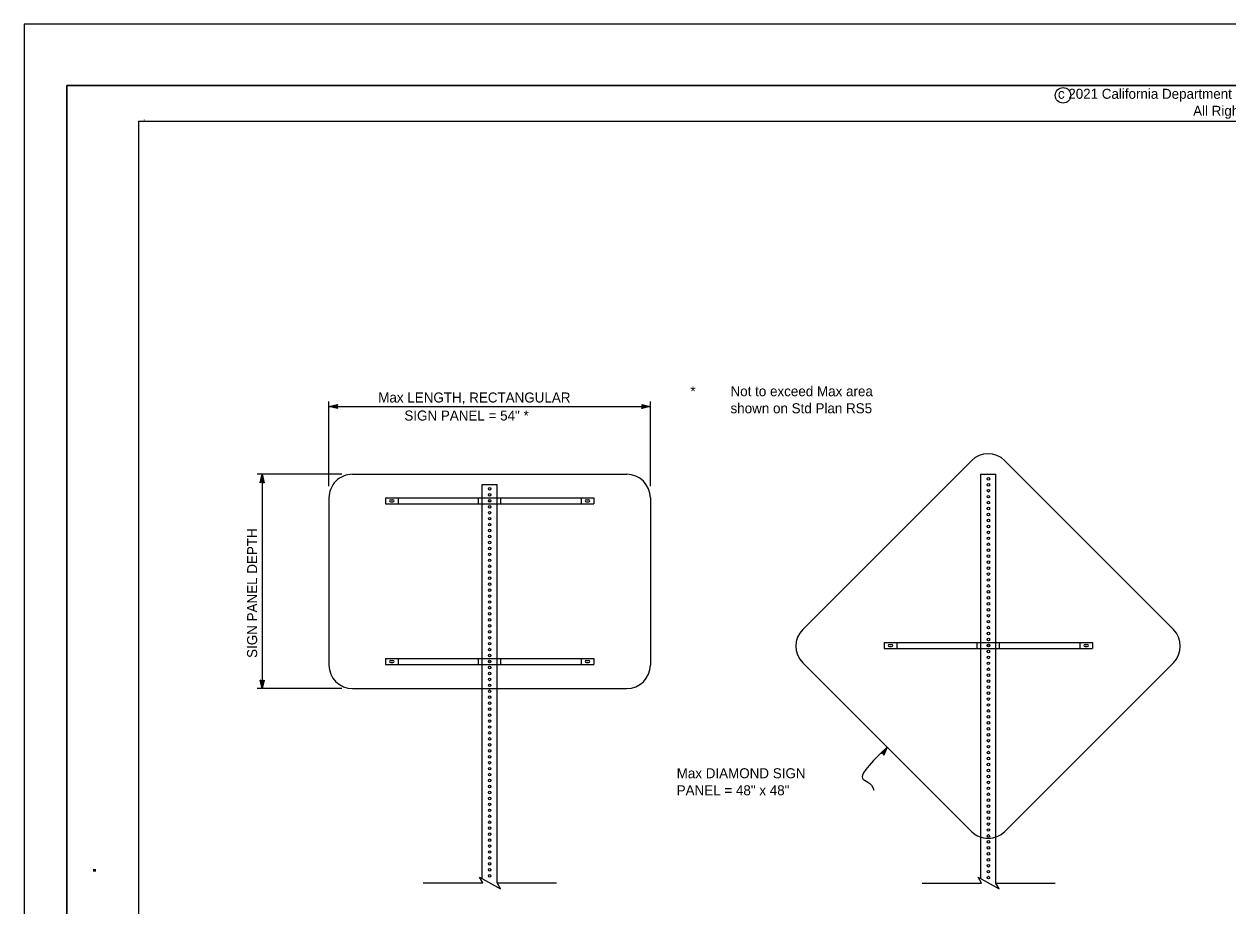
# Model space of a CAD drawing. Extents: x -893 to 867, y -474 to 712.
# Drawn here: x -893 to -51, y 95 to 712 of the extents above; entities that cross this region are included whole.
import ezdxf

# ---------------------------------------------------------------- set-up
doc = ezdxf.new("R2010")
doc.units = 0
for name, color, linetype in [('10 Sheet Format', 7, 'Continuous'), ('border_PLOTTING-ELEMENTS', 7, 'Continuous'), ('border_rw_22x34_Cut_Lines', 7, 'Continuous'), ('border_SHEET', 7, 'Continuous'), ('border_WITHIN-BORDER-anno', 7, 'Continuous'), ('str_Border-Plot-Shape-A', 7, 'Continuous'), ('str_Border-Title-Block-A', 7, 'Continuous'), ('str_Dimensions-A', 7, 'Continuous'), ('str_Misc-Steel-A', 7, 'Continuous'), ('str_Misc-Steel-B', 7, 'Continuous'), ('str_Misc-Steel-C', 7, 'Continuous'), ('str_Text-A', 7, 'Continuous')]:
    doc.layers.add(name, color=color, linetype=linetype)

msp = doc.modelspace()

# ---------------------------------------------------------------- linework, layer by layer
at = {"layer": '10 Sheet Format'}
for p, q in [((-863.45, 668.96), (836.47, 668.96)), ((-813.45, 643.96), (811.47, 643.96)), ((-813.45, 643.96), (-813.45, -405.99)), ((-809.33, 644.85), (-809.33, 644.81))]:
    msp.add_line(p, q, dxfattribs=at)
msp.add_circle((-166.12, 662.07), 5.42, dxfattribs=at)
at = {"layer": 'border_PLOTTING-ELEMENTS'}
for points in [[(-893.45, -474.04), (866.55, -474.04), (866.55, 711.96), (-893.45, 711.96)], [(-863.45, -431.04), (836.55, -431.04), (836.55, 668.96), (-863.45, 668.96)]]:
    msp.add_lwpolyline(points, close=True, dxfattribs=at)
at = {"layer": 'border_rw_22x34_Cut_Lines'}
for q in [(836.55, 668.96), (-863.45, -431.04)]:
    msp.add_line((-863.45, 668.96), q, dxfattribs=at)
at = {"layer": 'border_SHEET'}
for q in [(811.55, 643.96), (-813.45, -406.04)]:
    msp.add_line((-813.45, 643.96), q, dxfattribs=at)
at = {"layer": 'str_Border-Plot-Shape-A'}
msp.add_lwpolyline([(-863.45, -430.99), (836.47, -430.99), (836.47, 668.96), (-863.45, 668.96)], close=True, dxfattribs=at)
at = {"layer": 'str_Border-Title-Block-A'}
for p, q in [((-863.45, -430.99), (-863.45, 668.96)), ((-863.45, 668.96), (836.47, 668.96))]:
    msp.add_line(p, q, dxfattribs=at)
at = {"layer": 'str_Dimensions-A'}
for p, q in [((-680.02, 388.57), (-680.02, 447.78)), ((-680.02, 388.57), (-680.02, 447.78)), ((-455.03, 388.57), (-455.03, 447.78)), ((-455.03, 388.57), (-455.03, 447.78)), ((-671.02, 396.83), (-730.3, 396.83)), ((-671.02, 396.83), (-730.3, 396.83)), ((-671.02, 246.83), (-730.3, 246.83)), ((-671.02, 246.83), (-730.3, 246.83))]:
    msp.add_line(p, q, dxfattribs=at)
at = {"layer": 'str_Misc-Steel-A'}
for p, q in [((-640.44, 380.36), (-494.61, 380.36)), ((-640.44, 380.36), (-640.44, 376.19)), ((-640.44, 380.36), (-494.61, 380.36)), ((-640.44, 380.36), (-640.44, 376.19)), ((-631.59, 380.36), (-631.59, 376.19)), ((-631.59, 380.36), (-631.59, 376.19)), ((-575.34, 376.19), (-575.34, 380.36)), ((-575.34, 376.19), (-575.34, 380.36)), ((-559.71, 376.19), (-559.71, 380.36)), ((-559.71, 376.19), (-559.71, 380.36)), ((-503.47, 380.36), (-503.47, 376.19)), ((-503.47, 380.36), (-503.47, 376.19)), ((-494.61, 380.36), (-494.61, 376.19)), ((-494.61, 380.36), (-494.61, 376.19)), ((-640.44, 376.19), (-494.61, 376.19)), ((-640.44, 376.19), (-494.61, 376.19)), ((-636.79, 379.06), (-635.23, 379.06)), ((-636.79, 379.06), (-635.23, 379.06)), ((-636.79, 377.49), (-635.23, 377.49)), ((-636.79, 377.49), (-635.23, 377.49)), ((-499.82, 379.05), (-498.26, 379.05)), ((-499.82, 379.05), (-498.26, 379.05)), ((-499.82, 377.49), (-498.26, 377.49)), ((-499.82, 377.49), (-498.26, 377.49)), ((-291.3, 279.1), (-145.47, 279.1)), ((-291.3, 279.1), (-291.3, 274.93)), ((-291.3, 279.1), (-145.47, 279.1)), ((-291.3, 279.1), (-291.3, 274.93)), ((-282.44, 279.1), (-282.44, 274.93)), ((-282.44, 279.1), (-282.44, 274.93)), ((-226.2, 274.93), (-226.2, 279.1)), ((-226.2, 274.93), (-226.2, 279.1)), ((-210.57, 274.93), (-210.57, 279.1)), ((-210.57, 274.93), (-210.57, 279.1)), ((-154.32, 279.1), (-154.32, 274.93)), ((-154.32, 279.1), (-154.32, 274.93)), ((-145.47, 279.1), (-145.47, 274.93)), ((-145.47, 279.1), (-145.47, 274.93)), ((-291.3, 274.93), (-145.47, 274.93)), ((-291.3, 274.93), (-145.47, 274.93)), ((-287.65, 277.79), (-286.09, 277.79)), ((-287.65, 277.79), (-286.09, 277.79)), ((-287.65, 276.23), (-286.09, 276.23)), ((-287.65, 276.23), (-286.09, 276.23)), ((-150.68, 277.79), (-149.12, 277.79)), ((-150.68, 277.79), (-149.12, 277.79)), ((-150.68, 276.23), (-149.12, 276.23)), ((-150.68, 276.23), (-149.12, 276.23)), ((-640.44, 267.86), (-494.61, 267.86)), ((-640.44, 267.86), (-640.44, 263.7)), ((-640.44, 267.86), (-494.61, 267.86)), ((-640.44, 267.86), (-640.44, 263.7)), ((-640.44, 263.7), (-494.61, 263.7)), ((-640.44, 263.7), (-494.61, 263.7)), ((-636.79, 266.56), (-635.23, 266.56)), ((-636.79, 266.56), (-635.23, 266.56)), ((-636.79, 265), (-635.23, 265)), ((-636.79, 265), (-635.23, 265)), ((-631.59, 267.86), (-631.59, 263.7)), ((-631.59, 267.86), (-631.59, 263.7)), ((-575.34, 263.7), (-575.34, 267.86)), ((-575.34, 263.7), (-575.34, 267.86)), ((-559.71, 263.7), (-559.71, 267.86)), ((-559.71, 263.7), (-559.71, 267.86)), ((-503.47, 267.86), (-503.47, 263.7)), ((-503.47, 267.86), (-503.47, 263.7)), ((-499.82, 266.56), (-498.26, 266.56)), ((-499.82, 266.56), (-498.26, 266.56)), ((-499.82, 265), (-498.26, 265)), ((-499.82, 265), (-498.26, 265)), ((-494.61, 267.86), (-494.61, 263.7)), ((-494.61, 267.86), (-494.61, 263.7))]:
    msp.add_line(p, q, dxfattribs=at)
for centre in [(-567.53, 378.27), (-567.53, 378.27), (-218.38, 277.01), (-218.38, 277.01), (-567.53, 265.78), (-567.53, 265.78)]:
    msp.add_circle(centre, 0.781, dxfattribs=at)
for centre, start, end in [((-636.79, 378.27), 89.99968, 269.99968), ((-636.79, 378.27), 89.99968, 269.99968), ((-635.23, 378.27), 270.00032, 90.00032), ((-635.23, 378.27), 270.00032, 90.00032), ((-499.82, 378.27), 89.99968, 269.99968), ((-499.82, 378.27), 89.99968, 269.99968), ((-498.26, 378.27), 270.00032, 90.00032), ((-498.26, 378.27), 270.00032, 90.00032), ((-287.65, 277.01), 89.99968, 269.99968), ((-287.65, 277.01), 89.99968, 269.99968), ((-286.09, 277.01), 270.00032, 90.00032), ((-286.09, 277.01), 270.00032, 90.00032), ((-150.68, 277.01), 89.99968, 269.99968), ((-150.68, 277.01), 89.99968, 269.99968), ((-149.12, 277.01), 270.00032, 90.00032), ((-149.12, 277.01), 270.00032, 90.00032), ((-636.79, 265.78), 89.99968, 269.99968), ((-636.79, 265.78), 89.99968, 269.99968), ((-635.23, 265.78), 270.00032, 90.00032), ((-635.23, 265.78), 270.00032, 90.00032), ((-499.82, 265.78), 89.99968, 269.99968), ((-499.82, 265.78), 89.99968, 269.99968), ((-498.26, 265.78), 270.00032, 90.00032), ((-498.26, 265.78), 270.00032, 90.00032)]:
    msp.add_arc(centre, 0.781, start, end, dxfattribs=at)
at = {"layer": 'str_Misc-Steel-B'}
for p, q in [((-223.59, 396.82), (-213.18, 396.82)), ((-223.59, 142.82), (-223.59, 396.82)), ((-223.59, 396.82), (-213.18, 396.82)), ((-223.59, 142.82), (-223.59, 396.82)), ((-213.18, 142.95), (-213.18, 396.82)), ((-213.18, 142.95), (-213.18, 396.82)), ((-572.73, 389.75), (-562.32, 389.75)), ((-572.73, 246.83), (-572.73, 389.75)), ((-572.73, 389.75), (-562.32, 389.75)), ((-572.73, 246.83), (-572.73, 389.75)), ((-562.32, 246.83), (-562.32, 389.75)), ((-562.32, 246.83), (-562.32, 389.75)), ((-572.74, 113.86), (-572.73, 246.83)), ((-572.74, 113.86), (-572.73, 246.83)), ((-562.32, 110.77), (-562.32, 246.83)), ((-562.32, 110.77), (-562.32, 246.83)), ((-223.59, 113.84), (-223.59, 142.82)), ((-213.18, 110.75), (-213.18, 142.95))]:
    msp.add_line(p, q, dxfattribs=at)
for centre in [(-218.38, 393.67), (-218.38, 393.67), (-218.38, 389.51), (-218.38, 389.51), (-567.53, 386.61), (-567.53, 386.61), (-567.53, 382.44), (-567.53, 382.44), (-218.38, 385.34), (-218.38, 385.34), (-218.38, 381.18), (-218.38, 381.18), (-567.53, 378.27), (-567.53, 378.27), (-567.53, 374.11), (-567.53, 374.11), (-567.53, 369.94), (-567.53, 369.94), (-218.38, 377.01), (-218.38, 377.01), (-218.38, 372.84), (-218.38, 372.84), (-567.53, 365.77), (-567.53, 365.77), (-567.53, 361.61), (-567.53, 361.61), (-218.38, 368.68), (-218.38, 368.68), (-218.38, 364.51), (-218.38, 364.51), (-567.53, 357.44), (-567.53, 357.44), (-567.53, 353.27), (-567.53, 353.27), (-218.38, 356.18), (-218.38, 356.18), (-218.38, 360.34), (-218.38, 360.34), (-567.53, 349.11), (-567.53, 349.11), (-567.53, 344.94), (-567.53, 344.94), (-218.38, 352.01), (-218.38, 352.01), (-218.38, 347.84), (-218.38, 347.84), (-567.53, 340.78), (-567.53, 340.78), (-567.53, 336.61), (-567.53, 336.61), (-218.38, 343.68), (-218.38, 343.68), (-218.38, 339.51), (-218.38, 339.51), (-567.53, 332.44), (-567.53, 332.44), (-567.53, 328.28), (-567.53, 328.28), (-218.38, 335.34), (-218.38, 335.34), (-218.38, 331.18), (-218.38, 331.18), (-567.53, 324.11), (-567.53, 324.11), (-567.53, 319.94), (-567.53, 319.94), (-218.38, 327.01), (-218.38, 327.01), (-218.38, 322.84), (-218.38, 322.84), (-567.53, 315.78), (-567.53, 315.78), (-567.53, 311.61), (-567.53, 311.61), (-218.38, 318.68), (-218.38, 318.68), (-218.38, 314.51), (-218.38, 314.51), (-567.53, 307.44), (-567.53, 307.44), (-567.53, 303.28), (-567.53, 303.28), (-218.38, 310.35), (-218.38, 310.35), (-218.38, 306.18), (-218.38, 306.18), (-567.53, 299.11), (-567.53, 299.11), (-567.53, 294.94), (-567.53, 294.94), (-218.38, 302.01), (-218.38, 302.01), (-218.38, 297.85), (-218.38, 297.85), (-567.53, 290.78), (-567.53, 290.78), (-567.53, 286.61), (-567.53, 286.61), (-218.38, 293.68), (-218.38, 293.68), (-218.38, 289.51), (-218.38, 289.51), (-567.53, 282.44), (-567.53, 282.44), (-567.53, 278.28), (-567.53, 278.28), (-218.38, 285.35), (-218.38, 285.35), (-218.38, 281.18), (-218.38, 281.18), (-567.53, 274.11), (-567.53, 274.11), (-567.53, 269.95), (-567.53, 269.95), (-218.38, 277.01), (-218.38, 277.01), (-218.38, 272.85), (-218.38, 272.85), (-218.38, 272.85), (-218.38, 272.85), (-567.53, 265.78), (-567.53, 265.78), (-567.53, 265.78), (-567.53, 265.78), (-567.53, 261.61), (-567.53, 261.61), (-218.38, 268.68), (-218.38, 268.68), (-218.38, 264.51), (-218.38, 264.51), (-567.53, 257.45), (-567.53, 257.45), (-567.53, 253.28), (-567.53, 253.28), (-218.38, 260.35), (-218.38, 260.35), (-218.38, 256.18), (-218.38, 256.18), (-218.38, 252.01), (-218.38, 252.01), (-567.53, 249.11), (-567.53, 249.11), (-567.53, 244.95), (-567.53, 244.95), (-218.38, 247.85), (-218.38, 247.85), (-218.38, 243.68), (-218.38, 243.68), (-567.53, 240.78), (-567.53, 240.78), (-567.53, 236.61), (-567.53, 236.61), (-218.38, 239.52), (-218.38, 239.52), (-218.38, 235.35), (-218.38, 235.35), (-567.53, 232.45), (-567.53, 232.45), (-567.53, 228.28), (-567.53, 228.28), (-218.38, 231.18), (-218.38, 231.18), (-218.38, 227.02), (-218.38, 227.02), (-567.53, 224.11), (-567.53, 224.11), (-567.53, 219.95), (-567.53, 219.95), (-218.38, 222.85), (-218.38, 222.85), (-218.38, 218.68), (-218.38, 218.68), (-567.53, 215.78), (-567.53, 215.78), (-567.53, 211.61), (-567.53, 211.61), (-218.38, 214.52), (-218.38, 214.52), (-218.38, 210.35), (-218.38, 210.35), (-567.53, 207.45), (-567.53, 207.45), (-567.53, 203.28), (-567.53, 203.28), (-218.38, 206.18), (-218.38, 206.18), (-218.38, 202.02), (-218.38, 202.02), (-567.53, 199.12), (-567.53, 199.12), (-567.53, 194.95), (-567.53, 194.95), (-218.38, 197.85), (-218.38, 197.85), (-218.38, 193.68), (-218.38, 193.68), (-567.53, 190.78), (-567.53, 190.78), (-567.53, 186.62), (-567.53, 186.62), (-218.38, 189.52), (-218.38, 189.52), (-218.38, 185.35), (-218.38, 185.35), (-567.53, 182.45), (-567.53, 182.45), (-567.53, 178.28), (-567.53, 178.28), (-218.38, 181.18), (-218.38, 181.18), (-218.38, 177.02), (-218.38, 177.02), (-567.53, 174.12), (-567.53, 174.12), (-567.53, 169.95), (-567.53, 169.95), (-218.38, 172.85), (-218.38, 172.85), (-218.38, 168.69), (-218.38, 168.69), (-567.53, 165.78), (-567.53, 165.78), (-567.53, 161.62), (-567.53, 161.62), (-218.38, 164.52), (-218.38, 164.52), (-218.38, 160.35), (-218.38, 160.35), (-567.53, 157.45), (-567.53, 157.45), (-567.53, 153.28), (-567.53, 153.28), (-218.38, 156.19), (-218.38, 156.19), (-218.38, 152.02), (-218.38, 152.02), (-567.53, 149.12), (-567.53, 149.12), (-567.53, 144.95), (-567.53, 144.95), (-218.38, 147.85), (-218.38, 147.85), (-218.38, 143.69), (-218.38, 143.69), (-567.53, 140.78), (-567.53, 140.78), (-567.53, 136.62), (-567.53, 136.62), (-218.38, 139.52), (-218.38, 139.52), (-218.38, 135.35), (-218.38, 135.35), (-567.53, 132.45), (-567.53, 132.45), (-567.53, 128.29), (-567.53, 128.29), (-218.38, 131.19), (-218.38, 131.19), (-218.38, 127.02), (-218.38, 127.02), (-567.53, 124.12), (-567.53, 124.12), (-567.53, 119.95), (-567.53, 119.95), (-218.38, 122.85), (-218.38, 122.85), (-218.38, 118.69), (-218.38, 118.69), (-567.53, 115.79), (-567.53, 115.79), (-218.38, 114.52), (-218.38, 114.52)]:
    msp.add_circle(centre, 0.911, dxfattribs=at)
at = {"layer": 'str_Misc-Steel-C'}
for p, q in [((-348.33, 288.29), (-230.24, 406.37)), ((-348.33, 288.29), (-230.24, 406.37)), ((-88.83, 288.29), (-206.91, 406.37)), ((-88.83, 288.29), (-206.91, 406.37)), ((-663.52, 396.83), (-471.53, 396.83)), ((-663.52, 396.83), (-471.53, 396.83)), ((-680.02, 380.33), (-680.02, 263.33)), ((-680.02, 380.33), (-680.02, 263.33)), ((-455.03, 380.33), (-455.03, 263.33)), ((-455.03, 380.33), (-455.03, 263.33)), ((-230.25, 146.87), (-348.33, 264.96)), ((-230.25, 146.87), (-348.33, 264.96)), ((-206.91, 146.87), (-88.83, 264.95)), ((-206.91, 146.87), (-88.83, 264.95)), ((-663.52, 246.83), (-471.53, 246.83)), ((-663.52, 246.83), (-471.53, 246.83))]:
    msp.add_line(p, q, dxfattribs=at)
for centre, start, end in [((-218.58, 394.7), 44.99983, 134.99968), ((-218.58, 394.7), 44.99983, 134.99968), ((-663.52, 380.33), 89.99968, 179.99968), ((-663.52, 380.33), 89.99968, 179.99968), ((-471.53, 380.33), 359.99968, 89.99968), ((-471.53, 380.33), 359.99968, 89.99968), ((-336.66, 276.62), 134.99968, 224.99968), ((-336.66, 276.62), 134.99968, 224.99968), ((-100.5, 276.62), 314.99968, 44.99968), ((-100.5, 276.62), 314.99968, 44.99968), ((-663.52, 263.33), 179.99968, 269.99968), ((-663.52, 263.33), 179.99968, 269.99968), ((-471.53, 263.33), 269.99968, 359.99968), ((-471.53, 263.33), 269.99968, 359.99968), ((-218.58, 158.54), 224.9995, 314.99968), ((-218.58, 158.54), 224.9995, 314.99968)]:
    msp.add_arc(centre, 16.5, start, end, dxfattribs=at)
at = {"layer": 'str_Text-A'}
for p, q in [((-680.02, 444.27), (-455.03, 444.27)), ((-726.79, 396.83), (-726.79, 246.83))]:
    msp.add_line(p, q, dxfattribs=at)
for points in [[(-674.12, 442.96), (-680.02, 444.27), (-674.11, 445.58), (-674.33, 445.23), (-678.65, 444.28), (-674.32, 443.31), (-674.53, 443.65), (-677.3, 444.27), (-674.53, 444.89), (-674.75, 444.54), (-675.94, 444.27), (-674.74, 444), (-674.9, 444.27), (-674.11, 445.58), (-674.9, 444.27)], [(-460.94, 445.59), (-455.03, 444.27), (-460.94, 442.97), (-460.73, 443.31), (-456.4, 444.27), (-460.73, 445.24), (-460.52, 444.9), (-457.75, 444.28), (-460.52, 443.66), (-460.31, 444.01), (-459.11, 444.28), (-460.31, 444.55), (-460.15, 444.27), (-460.94, 442.97), (-460.15, 444.27)], [(-728.11, 390.92), (-726.79, 396.83), (-725.48, 390.92), (-725.83, 391.13), (-726.79, 395.46), (-727.76, 391.13), (-727.41, 391.34), (-726.79, 394.11), (-726.18, 391.34), (-726.53, 391.55), (-726.79, 392.75), (-727.06, 391.55), (-726.79, 391.71), (-725.48, 390.92), (-726.79, 391.71)], [(-728.11, 390.92), (-726.79, 396.83), (-725.48, 390.92), (-725.83, 391.13), (-726.79, 395.46), (-727.76, 391.13), (-727.41, 391.34), (-726.79, 394.11), (-726.18, 391.34), (-726.53, 391.55), (-726.79, 392.75), (-727.06, 391.55), (-726.79, 391.71), (-725.48, 390.92), (-726.79, 391.71)], [(-725.47, 252.74), (-726.79, 246.83), (-728.1, 252.74), (-727.75, 252.53), (-726.79, 248.2), (-725.82, 252.53), (-726.17, 252.32), (-726.79, 249.55), (-727.4, 252.32), (-727.05, 252.11), (-726.79, 250.91), (-726.52, 252.11), (-726.79, 251.95), (-728.1, 252.74), (-726.79, 251.95)], [(-725.47, 252.74), (-726.79, 246.83), (-728.1, 252.74), (-727.75, 252.53), (-726.79, 248.2), (-725.82, 252.53), (-726.17, 252.32), (-726.79, 249.55), (-727.4, 252.32), (-727.05, 252.11), (-726.79, 250.91), (-726.52, 252.11), (-726.79, 251.95), (-728.1, 252.74), (-726.79, 251.95)], [(-725.47, 252.74), (-726.79, 246.83), (-728.1, 252.74), (-727.75, 252.53), (-726.79, 248.2), (-725.82, 252.53), (-726.17, 252.32), (-726.79, 249.55), (-727.4, 252.32), (-727.05, 252.11), (-726.79, 250.91), (-726.52, 252.11), (-726.79, 251.95), (-728.1, 252.74), (-726.79, 251.95)], [(-293.68, 201.75), (-289.29, 205.91), (-291.5, 200.28), (-291.67, 200.65), (-290.05, 204.78), (-293.27, 201.73), (-292.87, 201.71), (-290.81, 203.66), (-291.85, 201.02), (-292.02, 201.39), (-291.57, 202.53), (-292.46, 201.69), (-292.15, 201.67), (-291.5, 200.28), (-292.15, 201.67)]]:
    msp.add_lwpolyline(points, close=True, dxfattribs=at)
for points in [[(-613.98, 110.77), (-572.32, 110.77), (-574.62, 114.93), (-560.02, 106.6), (-562.32, 110.77), (-520.65, 110.77)], [(-613.98, 110.77), (-572.32, 110.77), (-574.62, 114.93), (-560.02, 106.6), (-562.32, 110.77), (-520.65, 110.77)], [(-264.84, 110.75), (-223.18, 110.75), (-225.47, 114.91), (-210.88, 106.58), (-213.18, 110.75), (-171.51, 110.75)]]:
    msp.add_lwpolyline(points, dxfattribs=at)
msp.add_open_spline([(-289.29, 205.91), (-320.23, 175.65), (-301.38, 187.97), (-298.59, 175.65)], degree=3, dxfattribs=at)

# ---------------------------------------------------------------- texts
at = {"layer": '10 Sheet Format'}
for s, p in [('c 2021 California Department of Transportation', (-169.68, 659.67)), ('All Rights Reserved', (-75.04, 647.77))]:
    msp.add_text(s, height=7, dxfattribs=at).set_placement(p)
at = {"layer": 'border_WITHIN-BORDER-anno'}
msp.add_text('.', height=13.75, rotation=270, dxfattribs=at).set_placement((-845.31, 122.18))
at = {"layer": 'str_Dimensions-A'}
for s, height, p in [('*', 7.02, (-426.98, 451.48)), ('Not to exceed Max area', 7.0197, (-398.9, 451.48)), ('Max LENGTH, RECTANGULAR', 7.0197, (-645.49, 447.08)), ('Max LENGTH, RECTANGULAR', 7.0197, (-645.49, 447.08)), ('shown on Std Plan RS5', 7.0197, (-398.9, 439.55)), ('SIGN PANEL = 54" *', 7.0197, (-627.22, 434.45)), ('SIGN PANEL = 54" *', 7.0197, (-627.22, 434.45)), ('Max DIAMOND SIGN ', 7.0197, (-436.59, 184.07)), ('PANEL = 48" x 48"', 7.0197, (-436.59, 172.14))]:
    msp.add_text(s, height=height, dxfattribs=at).set_placement(p)
msp.add_text('SIGN PANEL DEPTH', height=7.0197, rotation=90, dxfattribs=at).set_placement((-730.3, 268.3))
msp.add_text('SIGN PANEL DEPTH', height=7.0197, rotation=90, dxfattribs=at).set_placement((-730.3, 268.3))
at = {"layer": 'str_Text-A'}
for s, height, p in [('*', 7.02, (-426.98, 451.48)), ('Not to exceed Max area', 7.0197, (-398.9, 451.48)), ('shown on Std Plan RS5', 7.0197, (-398.9, 439.55))]:
    msp.add_text(s, height=height, dxfattribs=at).set_placement(p)

doc.saveas('drawing.dxf')
